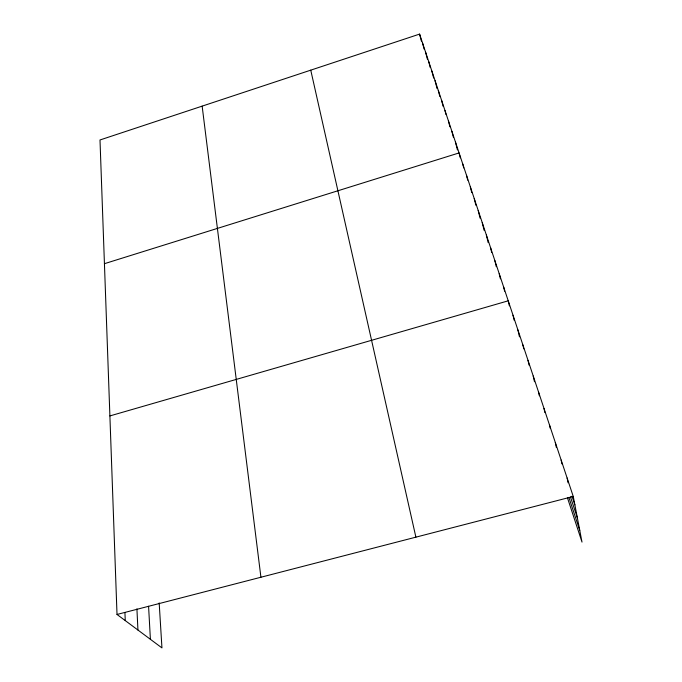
<?xml version="1.0" encoding="UTF-8"?>
<svg xmlns="http://www.w3.org/2000/svg" width="682" height="682" viewBox="0 0 682 682"><rect width="100%" height="100%" fill="white"/><g stroke="black" fill="none" stroke-linecap="round" stroke-linejoin="round"><path stroke-width="1.02" d="M567.501 497.954L582.002 542.096L573.255 496.453L419.583 34.1L99.998 139.972L117.014 614.465L161.949 647.9L159.179 602.931M104.44 263.687L459.08 152.93L460.29 157.84M109.896 415.926L508.235 300.813L509.386 305.843M117.014 614.465L573.255 496.453M572.002 496.223L574.866 504.868M570.442 496.897L577.339 517.766M568.89 497.417L579.76 530.408M422.576 43.102L424.127 49.138M419.583 34.1L421.399 41.15M431.859 71.03L433.641 78.046M428.714 61.559L430.248 67.586M425.619 52.258L427.418 59.291M438.313 90.442L439.822 96.435M435.056 80.655L437.085 88.66M444.996 110.544L445.994 114.516M441.621 100.407L443.13 106.383M451.91 131.353L453.385 137.287M448.424 120.859L449.907 126.809M455.465 142.044L457.417 149.929M462.763 164.004L463.726 167.925M470.333 186.791L471.756 192.614M466.514 175.291L467.707 180.167M474.229 198.505L475.866 205.265M478.201 210.44L480.051 218.129M482.242 222.605L484.067 230.252M490.563 247.651L491.679 252.374M486.36 235.009L488.167 242.613M494.851 260.55L496.3 266.739M499.224 273.704L500.418 278.819M503.683 287.122L504.62 291.18M513.017 315.212L514.151 320.199M517.911 329.918L519.462 336.831M310.753 70.152L415.892 537.16M522.906 344.947L523.776 348.852M528.004 360.309L529.07 365.134M533.23 376.004L534.466 381.724M538.558 392.056L539.368 395.816M544.014 408.467L544.884 412.584M549.598 425.261L550.229 428.296M555.31 442.439L556.324 447.409M561.15 460.026L561.934 463.922M567.134 478.022L568.072 482.805M202.145 106.136L260.925 577.236M148.574 606.255L150.398 639.298M136.92 608.864L137.935 630.032M124.925 612.436L125.258 620.594"/></g></svg>
